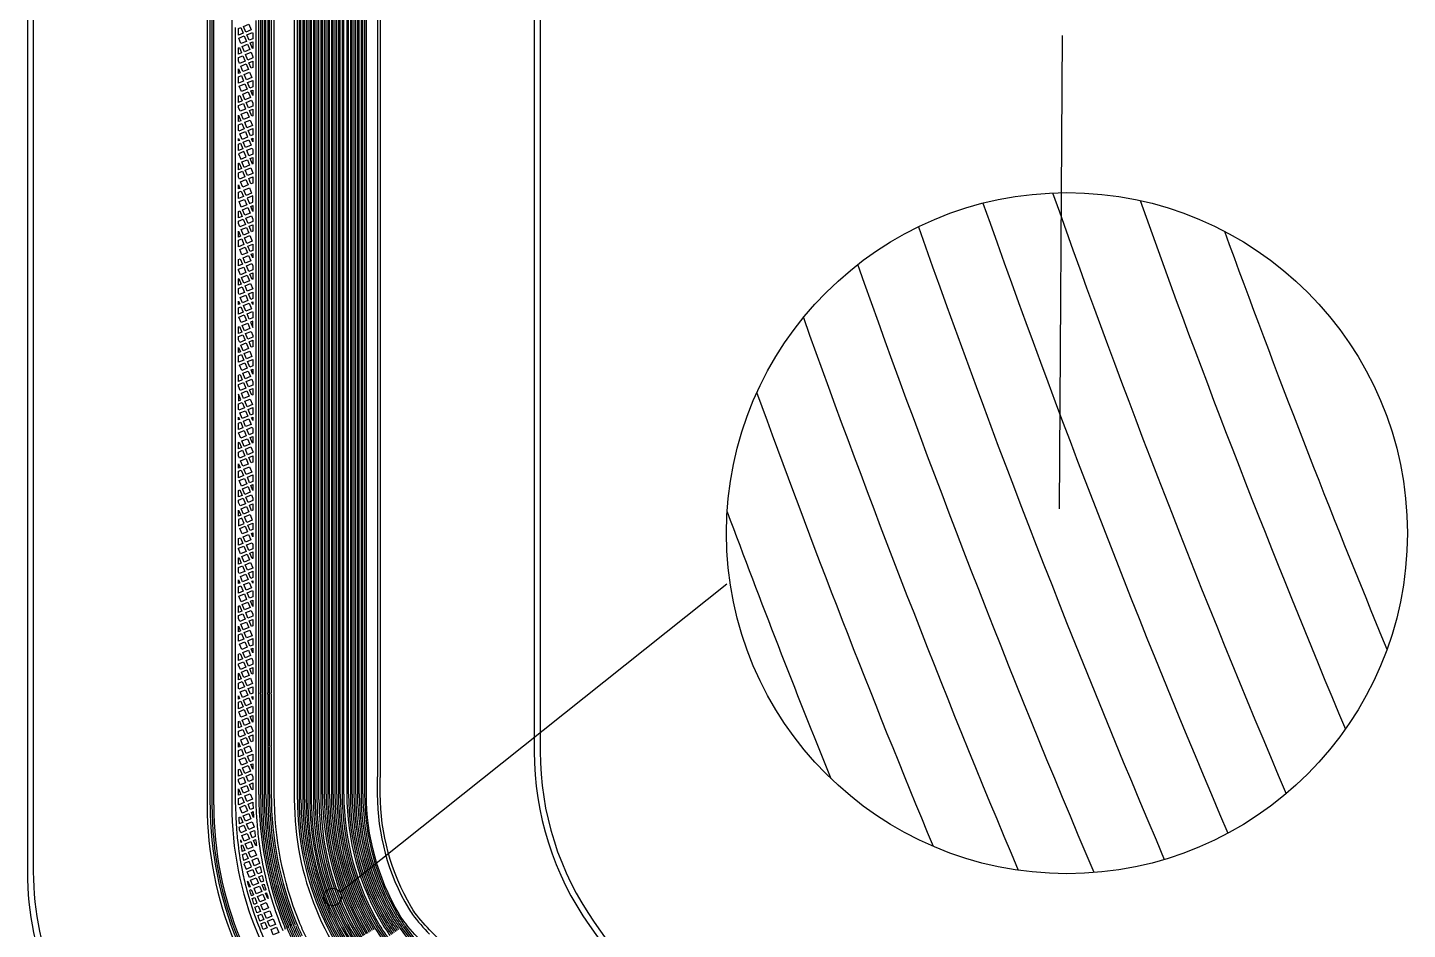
# Model space of a CAD drawing. Extents: x -344 to 154, y 670 to 1023.
# Drawn here: x -170.17 to -123.6, y 896.47 to 926.9 of the extents above; entities that cross this region are included whole.
import ezdxf

# ---------------------------------------------------------------- set-up
doc = ezdxf.new("R2010")
doc.units = 0
for name, color, linetype in [('gbr-dxf_layer0', 7, 'Continuous'), ('gbr-outline-dxf_layer1', 2, 'Continuous'), ('備註', 1, 'Continuous')]:
    doc.layers.add(name, color=color, linetype=linetype)

msp = doc.modelspace()

# ---------------------------------------------------------------- linework, layer by layer
at = {"layer": 'gbr-dxf_layer0'}
for p, q in [((-164.012, 900.671), (-164.012, 947.815)), ((-163.952, 947.814), (-163.952, 900.673)), ((-163.892, 900.671), (-163.892, 947.815)), ((-162.37, 904.449), (-162.37, 947.199)), ((-162.31, 947.201), (-162.31, 904.451)), ((-162.25, 904.452), (-162.25, 947.2)), ((-162.13, 904.453), (-162.13, 947.199)), ((-162.07, 947.2), (-162.07, 904.451)), ((-161.95, 947.2), (-161.95, 904.459)), ((-161.068, 900.859), (-161.068, 947.197)), ((-161.008, 947.199), (-161.008, 900.858)), ((-160.948, 900.859), (-160.948, 947.197)), ((-160.888, 947.199), (-160.888, 900.858)), ((-160.828, 900.86), (-160.828, 947.196)), ((-160.768, 947.198), (-160.768, 900.858)), ((-160.589, 900.858), (-160.589, 947.197)), ((-160.529, 947.195), (-160.529, 900.88)), ((-160.468, 900.859), (-160.468, 947.2)), ((-160.339, 900.861), (-160.339, 947.319)), ((-160.279, 947.32), (-160.279, 900.859)), ((-160.219, 901.039), (-160.219, 947.319)), ((-160.159, 947.321), (-160.159, 901.041)), ((-160.099, 901.041), (-160.099, 947.32)), ((-160.039, 947.321), (-160.039, 901.039)), ((-159.98, 901.041), (-159.98, 947.319)), ((-159.92, 947.321), (-159.92, 901.04)), ((-159.86, 901.04), (-159.86, 947.32)), ((-159.8, 947.321), (-159.8, 901.042)), ((-159.74, 901.04), (-159.74, 947.321)), ((-159.62, 901.042), (-159.62, 947.322)), ((-159.5, 901.041), (-159.5, 947.17)), ((-159.338, 901.042), (-159.338, 947.17)), ((-159.278, 947.171), (-159.278, 901.041)), ((-159.219, 901.041), (-159.219, 947.171)), ((-159.159, 947.169), (-159.159, 901.043)), ((-159.099, 901.041), (-159.099, 947.163)), ((-158.979, 901.043), (-158.979, 947.152)), ((-158.919, 947.151), (-158.919, 901.042)), ((-158.859, 901.042), (-158.859, 947.152)), ((-158.732, 904.435), (-158.732, 941.608)), ((-158.364, 941.611), (-158.364, 904.43)), ((-163.154, 926.578), (-163.154, 926.899)), ((-162.473, 927.141), (-162.473, 926.494)), ((-163.154, 925.927), (-163.154, 926.573)), ((-162.656, 926.383), (-162.573, 926.417)), ((-162.473, 926.49), (-162.473, 926.169)), ((-162.473, 926.166), (-162.473, 925.195)), ((-163.154, 925.766), (-163.154, 925.926)), ((-163.154, 925.603), (-163.154, 925.765)), ((-163.154, 925.279), (-163.154, 925.6)), ((-163.054, 925.352), (-163.054, 925.514)), ((-162.703, 925.713), (-162.573, 925.768)), ((-163.154, 924.983), (-163.154, 925.275)), ((-162.751, 925.044), (-162.573, 925.118)), ((-162.473, 925.191), (-162.473, 925.149)), ((-162.473, 925.145), (-162.473, 924.87)), ((-163.154, 924.628), (-163.154, 924.98)), ((-163.154, 924.304), (-163.154, 924.627)), ((-162.636, 924.767), (-162.573, 924.793)), ((-162.573, 924.614), (-162.636, 924.767)), ((-162.573, 924.793), (-162.573, 924.614)), ((-162.473, 924.867), (-162.473, 924.364)), ((-163.154, 924.2), (-163.154, 924.301)), ((-163.154, 923.98), (-163.154, 924.195)), ((-162.684, 924.098), (-162.573, 924.144)), ((-162.473, 924.361), (-162.473, 923.896)), ((-163.154, 923.329), (-163.154, 923.976)), ((-163.054, 923.728), (-163.054, 923.946)), ((-162.473, 923.892), (-162.473, 923.571)), ((-163.154, 923.006), (-163.154, 923.328)), ((-163.054, 923.079), (-163.054, 923.163)), ((-162.731, 923.429), (-162.573, 923.495)), ((-162.616, 923.152), (-162.573, 923.17)), ((-162.573, 923.046), (-162.616, 923.152)), ((-162.573, 923.17), (-162.573, 923.046)), ((-162.473, 923.568), (-162.473, 923.245)), ((-162.473, 923.244), (-162.473, 922.597)), ((-163.154, 922.681), (-163.154, 923.002)), ((-163.154, 922.631), (-163.154, 922.677)), ((-163.154, 922.03), (-163.154, 922.629)), ((-162.664, 922.483), (-162.573, 922.52)), ((-162.473, 922.593), (-162.473, 922.272)), ((-162.473, 922.269), (-162.473, 922.013)), ((-163.154, 921.848), (-163.154, 922.029)), ((-163.154, 921.707), (-163.154, 921.844)), ((-162.711, 921.813), (-162.573, 921.871)), ((-162.473, 922.009), (-162.473, 921.299)), ((-163.154, 921.383), (-163.154, 921.703)), ((-163.154, 921.064), (-163.154, 921.378)), ((-163.054, 921.455), (-163.054, 921.594)), ((-162.473, 921.294), (-162.473, 921.229)), ((-163.154, 920.731), (-163.154, 921.06)), ((-162.574, 921.221), (-162.759, 921.144)), ((-162.644, 920.867), (-162.573, 920.897)), ((-162.573, 920.694), (-162.644, 920.867)), ((-162.573, 920.897), (-162.573, 920.694)), ((-162.473, 921.226), (-162.473, 920.973)), ((-162.473, 920.97), (-162.473, 920)), ((-163.154, 920.408), (-163.154, 920.731)), ((-163.154, 920.084), (-163.154, 920.404)), ((-163.154, 919.495), (-163.154, 920.079)), ((-163.054, 919.832), (-163.054, 920.027)), ((-162.692, 920.198), (-162.573, 920.247)), ((-162.473, 919.995), (-162.473, 919.674)), ((-163.154, 919.433), (-163.154, 919.494)), ((-163.154, 919.109), (-163.154, 919.431)), ((-162.739, 919.529), (-162.573, 919.598)), ((-162.473, 919.671), (-162.473, 919.348)), ((-163.154, 918.785), (-163.154, 919.106)), ((-162.624, 919.252), (-162.573, 919.273)), ((-162.573, 919.127), (-162.624, 919.252)), ((-162.573, 919.273), (-162.573, 919.127)), ((-162.473, 919.348), (-162.473, 918.877)), ((-163.154, 918.712), (-163.154, 918.78)), ((-163.154, 918.134), (-163.154, 918.708)), ((-162.672, 918.583), (-162.573, 918.624)), ((-162.473, 918.873), (-162.473, 918.701)), ((-162.473, 918.696), (-162.473, 918.375)), ((-163.154, 917.929), (-163.154, 918.133)), ((-162.473, 918.372), (-162.473, 918.093)), ((-162.473, 918.09), (-162.473, 918.049)), ((-162.473, 918.049), (-162.473, 917.402)), ((-163.154, 917.81), (-163.154, 917.924)), ((-163.154, 917.486), (-163.154, 917.807)), ((-163.054, 917.559), (-163.054, 917.675)), ((-162.72, 917.913), (-162.573, 917.974)), ((-162.605, 917.636), (-162.573, 917.65)), ((-162.573, 917.559), (-162.605, 917.636)), ((-162.573, 917.65), (-162.573, 917.559)), ((-163.154, 916.835), (-163.154, 917.481)), ((-162.473, 917.397), (-162.473, 917.076)), ((-163.154, 916.511), (-163.154, 916.834)), ((-162.573, 917), (-162.652, 916.967)), ((-162.652, 916.967), (-162.576, 916.782)), ((-162.573, 916.784), (-162.573, 917)), ((-162.473, 917.073), (-162.473, 916.103)), ((-163.154, 916.359), (-163.154, 916.508)), ((-163.154, 916.187), (-163.154, 916.358)), ((-163.154, 915.576), (-163.154, 916.182)), ((-162.7, 916.298), (-162.573, 916.351)), ((-163.054, 915.935), (-163.054, 916.107)), ((-162.747, 915.629), (-162.573, 915.701)), ((-162.473, 916.099), (-162.473, 915.778)), ((-162.473, 915.774), (-162.473, 915.742)), ((-162.473, 915.737), (-162.473, 915.451)), ((-163.154, 915.536), (-163.154, 915.573)), ((-163.154, 915.212), (-163.154, 915.535)), ((-162.633, 915.352), (-162.573, 915.377)), ((-162.573, 915.207), (-162.633, 915.352)), ((-162.573, 915.377), (-162.573, 915.207)), ((-162.473, 915.451), (-162.473, 914.957)), ((-163.154, 914.888), (-163.154, 915.209)), ((-163.154, 914.793), (-163.154, 914.884)), ((-163.154, 914.237), (-163.154, 914.788)), ((-162.473, 914.954), (-162.473, 914.804)), ((-162.473, 914.8), (-162.473, 914.479)), ((-163.054, 914.528), (-163.054, 914.311)), ((-162.68, 914.683), (-162.573, 914.727)), ((-162.473, 914.476), (-162.473, 914.172)), ((-163.154, 913.913), (-163.154, 914.236)), ((-163.154, 913.589), (-163.154, 913.91)), ((-162.728, 914.013), (-162.573, 914.078)), ((-162.473, 914.171), (-162.473, 914.153)), ((-162.473, 914.152), (-162.473, 913.505)), ((-163.154, 913.223), (-163.154, 913.585)), ((-163.054, 913.662), (-163.054, 913.755)), ((-162.613, 913.736), (-162.573, 913.753)), ((-162.573, 913.639), (-162.613, 913.736)), ((-162.573, 913.753), (-162.573, 913.639)), ((-162.473, 913.501), (-162.473, 913.18)), ((-163.154, 912.938), (-163.154, 913.222)), ((-163.154, 912.615), (-163.154, 912.937)), ((-162.661, 913.067), (-162.573, 913.104)), ((-162.473, 913.177), (-162.473, 912.606)), ((-163.154, 912.44), (-163.154, 912.611)), ((-163.154, 912.29), (-163.154, 912.437)), ((-162.708, 912.398), (-162.573, 912.454)), ((-162.473, 912.602), (-162.473, 912.206)), ((-163.154, 911.657), (-163.154, 912.286)), ((-163.054, 912.038), (-163.054, 912.187)), ((-162.473, 912.202), (-162.473, 911.881)), ((-163.154, 911.639), (-163.154, 911.652)), ((-163.154, 911.316), (-163.154, 911.638)), ((-162.756, 911.729), (-162.573, 911.805)), ((-162.473, 911.878), (-162.473, 911.821)), ((-162.473, 911.818), (-162.473, 911.555)), ((-162.473, 911.555), (-162.473, 911.036)), ((-163.154, 910.992), (-163.154, 911.312)), ((-162.641, 911.452), (-162.573, 911.48)), ((-162.573, 911.287), (-162.641, 911.452)), ((-162.573, 911.48), (-162.573, 911.287)), ((-162.473, 911.036), (-162.473, 910.908)), ((-163.154, 910.871), (-163.154, 910.987)), ((-163.154, 910.341), (-163.154, 910.87)), ((-163.054, 910.415), (-163.054, 910.619)), ((-162.688, 910.783), (-162.573, 910.83)), ((-162.473, 910.903), (-162.473, 910.582)), ((-162.473, 910.579), (-162.473, 910.256)), ((-163.154, 910.089), (-163.154, 910.339)), ((-162.736, 910.113), (-162.573, 910.181)), ((-162.473, 910.256), (-162.473, 909.609)), ((-163.154, 910.017), (-163.154, 910.085)), ((-163.154, 909.693), (-163.154, 910.013)), ((-163.154, 909.305), (-163.154, 909.688)), ((-162.621, 909.836), (-162.573, 909.856)), ((-162.573, 909.719), (-162.621, 909.836)), ((-162.573, 909.856), (-162.573, 909.719)), ((-163.154, 909.042), (-163.154, 909.301)), ((-162.669, 909.167), (-162.573, 909.207)), ((-162.473, 909.604), (-162.473, 909.47)), ((-162.473, 909.467), (-162.473, 909.283)), ((-162.473, 909.28), (-162.473, 908.957)), ((-163.154, 908.718), (-163.154, 909.04)), ((-163.154, 908.52), (-163.154, 908.715)), ((-162.473, 908.956), (-162.473, 908.31)), ((-163.154, 908.394), (-163.154, 908.518)), ((-163.154, 907.743), (-163.154, 908.389)), ((-163.054, 908.142), (-163.054, 908.268)), ((-162.716, 908.498), (-162.573, 908.557)), ((-162.473, 908.305), (-162.473, 907.984)), ((-162.601, 908.221), (-162.573, 908.233)), ((-162.573, 908.152), (-162.601, 908.221)), ((-162.573, 908.233), (-162.573, 908.152)), ((-162.473, 907.981), (-162.473, 907.658)), ((-163.154, 907.419), (-163.154, 907.742)), ((-163.154, 907.095), (-163.154, 907.416)), ((-162.649, 907.552), (-162.573, 907.583)), ((-162.573, 907.368), (-162.649, 907.552)), ((-162.573, 907.583), (-162.573, 907.368)), ((-162.473, 907.658), (-162.473, 907.118)), ((-163.154, 906.953), (-163.154, 907.09)), ((-163.154, 906.444), (-163.154, 906.949)), ((-162.697, 906.883), (-162.573, 906.934)), ((-162.473, 907.115), (-162.473, 907.011)), ((-162.473, 907.006), (-162.473, 906.686)), ((-163.154, 906.169), (-163.154, 906.443)), ((-163.054, 906.518), (-163.054, 906.7)), ((-162.473, 906.682), (-162.473, 906.359)), ((-163.154, 906.12), (-163.154, 906.165)), ((-163.154, 905.796), (-163.154, 906.117)), ((-162.744, 906.213), (-162.573, 906.284)), ((-162.629, 905.936), (-162.573, 905.96)), ((-162.573, 905.8), (-162.629, 905.936)), ((-162.573, 905.96), (-162.573, 905.8)), ((-162.473, 906.359), (-162.473, 906.335)), ((-162.473, 906.33), (-162.473, 905.712)), ((-163.154, 905.384), (-163.154, 905.791)), ((-162.473, 905.708), (-162.473, 905.387)), ((-163.154, 905.145), (-163.154, 905.383)), ((-163.154, 904.821), (-163.154, 905.144)), ((-162.677, 905.267), (-162.573, 905.31)), ((-162.473, 905.384), (-162.473, 905.061)), ((-162.473, 905.06), (-162.473, 904.413)), ((-163.154, 904.497), (-163.154, 904.818)), ((-162.724, 904.598), (-162.573, 904.661)), ((-163.154, 903.846), (-163.154, 904.493)), ((-163.054, 904.245), (-163.054, 904.348)), ((-162.61, 904.321), (-162.573, 904.336)), ((-162.573, 904.232), (-162.61, 904.321)), ((-162.573, 904.336), (-162.573, 904.232)), ((-162.473, 904.409), (-162.473, 904.088)), ((-162.473, 904.085), (-162.473, 903.982)), ((-162.37, 904.417), (-162.37, 904.418)), ((-162.37, 901.029), (-162.37, 904.41)), ((-162.25, 901.029), (-162.25, 904.407)), ((-162.13, 901.029), (-162.13, 904.404)), ((-162.01, 902.661), (-162.01, 904.403)), ((-161.847, 901.029), (-161.847, 904.399)), ((-163.154, 903.818), (-163.154, 903.845)), ((-163.154, 903.523), (-163.154, 903.813)), ((-162.657, 903.652), (-162.573, 903.687)), ((-162.473, 903.979), (-162.473, 903.762)), ((-162.473, 903.761), (-162.473, 903.199)), ((-163.154, 903.198), (-163.154, 903.519)), ((-163.154, 903.033), (-163.154, 903.194)), ((-162.473, 903.194), (-162.473, 903.114)), ((-163.154, 902.547), (-163.154, 903.03)), ((-163.054, 902.622), (-163.054, 902.78)), ((-162.705, 902.983), (-162.573, 903.037)), ((-162.473, 903.11), (-162.473, 902.789)), ((-162.473, 902.786), (-162.473, 902.463)), ((-162.01, 901.03), (-162.01, 902.646)), ((-163.154, 902.248), (-163.154, 902.546)), ((-163.154, 902.224), (-163.154, 902.247)), ((-163.154, 901.9), (-163.154, 902.22)), ((-162.752, 902.313), (-162.573, 902.388)), ((-162.473, 902.462), (-162.473, 901.815)), ((-161.95, 902.644), (-161.95, 901.031)), ((-163.154, 901.249), (-163.154, 901.895)), ((-162.637, 902.036), (-162.573, 902.063)), ((-162.573, 901.88), (-162.637, 902.036)), ((-162.573, 902.063), (-162.573, 901.88)), ((-162.473, 901.811), (-162.473, 901.629)), ((-162.685, 901.367), (-162.573, 901.414)), ((-162.473, 901.629), (-162.473, 901.49)), ((-162.473, 901.487), (-162.473, 901.164)), ((-158.268, 901.042), (-158.268, 901.597)), ((-163.154, 900.925), (-163.154, 901.247)), ((-163.154, 900.682), (-163.154, 900.921)), ((-163.054, 900.998), (-163.054, 901.212)), ((-162.473, 901.163), (-162.473, 901.031)), ((-163.154, 900.672), (-163.154, 900.677)), ((-162.733, 900.698), (-162.57, 900.765)), ((-162.618, 900.421), (-162.559, 900.445)), ((-162.548, 900.252), (-162.618, 900.421)), ((-162.665, 899.752), (-162.512, 899.815)), ((-162.551, 899.474), (-162.477, 899.505)), ((-161.353, 896.518), (-161.383, 896.591)), ((-161.242, 896.563), (-161.272, 896.636)), ((-161.216, 896.657), (-161.187, 896.586)), ((-161.132, 896.611), (-161.161, 896.681)), ((-161.106, 896.705), (-161.076, 896.632)), ((-161.465, 896.473), (-161.494, 896.546)), ((-161.438, 896.567), (-161.409, 896.495))]:
    msp.add_line(p, q, dxfattribs=at)
for points in [[(-153.619, 960.314), (-153.109, 954.486, -0.021821), (-153.072, 953.632), (-153.072, 902.477, 0.154619), (-151.211, 896.603), (-145.459, 888.437, -0.154608), (-143.672, 882.795), (-143.672, 877.154)], [(-169.971, 898.42), (-169.971, 947.887, -0.256399), (-167.749, 951.936), (-166.153, 952.952, 0.25636), (-164.671, 955.652)], [(-164.115, 947.815), (-164.115, 900.671, 0.198906), (-160.576, 892.127), (-155.367, 886.918, -0.111618), (-153.023, 883.206, -0.08539), (-152.451, 879.879, -0.07852), (-152.474, 879.732, -0.235472), (-152.541, 879.672, 0.829203), (-152.541, 879.22, -0.23458), (-152.475, 879.16, -0.078871), (-152.451, 879.011), (-152.451, 877.19)], [(-163.282, 947.811), (-163.282, 900.671, 0.198913), (-159.987, 892.716)], [(-162.171, 947.631, 0.02077), (-162.19, 947.2), (-162.19, 904.45)], [(-161.847, 904.462), (-161.847, 904.463), (-161.847, 947.199, -0.02073), (-161.829, 947.601)], [(-159.549, 947.48, 0.0351), (-159.56, 947.322), (-159.56, 901.04)], [(-162.01, 904.457, -0.031993), (-162.01, 904.461), (-162.01, 947.199)], [(-161.171, 947.199), (-161.171, 900.858, 0.197325), (-158.354, 893.999)], [(-158.028, 894.327, -0.197231), (-160.708, 900.859), (-160.708, 947.197)], [(-160.649, 947.198), (-160.649, 900.859, 0.197301), (-157.983, 894.367)], [(-160.408, 947.248, 0.004004), (-160.409, 947.2), (-160.409, 900.86)], [(-159.68, 947.322), (-159.68, 901.04, 0.134198), (-158.439, 896.505)], [(-159.398, 947.172), (-159.398, 901.041, 0.13412), (-158.198, 896.651)], [(-159.035, 947.218, 0.034777), (-159.039, 947.163), (-159.039, 901.043)], [(-158.799, 947.151), (-158.799, 901.042, 0.134005), (-157.683, 896.961)], [(-158.268, 901.597, -0.001166), (-158.264, 901.623, 0.036712), (-158.261, 901.665), (-158.261, 904.43), (-158.261, 941.611)], [(-162.31, 904.416, -0.005012), (-162.31, 904.408), (-162.31, 901.031)], [(-162.19, 904.448, -0.004495), (-162.19, 904.419, -0.047734), (-162.19, 904.414)], [(-162.19, 904.412, -0.003129), (-162.19, 904.406), (-162.19, 901.03)], [(-162.07, 904.404), (-162.07, 901.029, 0.09671), (-161.217, 896.659)], [(-161.847, 904.402, 0.014207), (-161.847, 904.409, 0.00706), (-161.846, 904.419, 0.004673), (-161.847, 904.456)], [(-158.739, 901.042), (-158.739, 901.614, -0.038993), (-158.737, 901.642, -0.001424), (-158.732, 901.678), (-158.732, 904.43)], [(-158.364, 904.425), (-158.364, 901.668, -0.040756), (-158.366, 901.638, 0.001432), (-158.371, 901.604), (-158.371, 901.042, 0.133795), (-157.318, 897.184, 0.008928), (-157.183, 896.976, 0.035258), (-156.606, 896.311)], [(-162.19, 901.029, 0.096713), (-161.328, 896.614), (-161.298, 896.542)], [(-150.801, 883.719, 0.020851), (-150.808, 883.739, 0.116546), (-153.763, 888.522), (-158.965, 893.724, -0.07309), (-160.676, 896.025, -0.007929), (-160.819, 896.301, -0.008876), (-160.981, 896.672), (-161.011, 896.744, -0.096676), (-161.847, 901.029)], [(-157.941, 894.41, -0.195682), (-160.588, 900.802, -0.001567), (-160.589, 900.858)], [(-160.529, 900.858, 0.001587), (-160.529, 900.802, 0.195485), (-157.899, 894.453)], [(-160.279, 900.857, 0.197217), (-157.721, 894.628), (-152.69, 889.597)], [(-156.862, 896.046, -0.03577), (-157.482, 896.761, -0.021134), (-157.49, 896.773, -0.008709), (-157.629, 896.987, -0.011064), (-157.633, 896.994, -0.133915), (-158.739, 901.042)], [(-156.061, 895.911, 0.011456), (-156.07, 895.92), (-156.529, 896.379, -0.035481), (-157.1, 897.037, -0.008661), (-157.229, 897.236, -0.133793), (-158.268, 901.042)], [(-162.57, 900.765, 0.004422), (-162.563, 900.552), (-162.656, 900.513), (-162.733, 900.698)], [(-162.512, 899.815, 0.004309), (-162.489, 899.608), (-162.589, 899.567), (-162.665, 899.752)], [(-162.477, 899.505, 0.004278), (-162.449, 899.3), (-162.474, 899.29), (-162.551, 899.474)], [(-154.571, 877.336), (-154.571, 877.537, 0.207988), (-156.225, 881.34), (-166.855, 891.253, -0.208001), (-169.971, 898.42)], [(-158.439, 896.504, 0.056099), (-157.296, 895.05), (-152.013, 889.768)]]:
    msp.add_lwpolyline(points, format="xyb", dxfattribs=at)
for points in [[(-163.054, 926.651), (-163.054, 926.867), (-162.978, 926.899), (-162.901, 926.714)], [(-162.885, 926.937), (-162.701, 927.013), (-162.624, 926.829), (-162.809, 926.752)], [(-163.048, 926.545), (-162.863, 926.621), (-162.786, 926.437), (-162.971, 926.36)], [(-162.771, 926.66), (-162.586, 926.736), (-162.573, 926.704), (-162.573, 926.525), (-162.694, 926.475)], [(-163.054, 926.001), (-163.054, 926.218), (-163.025, 926.23), (-162.949, 926.045)], [(-163.054, 925.776), (-163.054, 925.893), (-162.91, 925.952), (-162.834, 925.768), (-163.019, 925.691)], [(-162.933, 926.268), (-162.748, 926.344), (-162.672, 926.16), (-162.856, 926.083)], [(-162.818, 925.991), (-162.633, 926.067), (-162.573, 925.92), (-162.573, 925.876), (-162.742, 925.806)], [(-162.98, 925.599), (-162.796, 925.675), (-162.719, 925.49), (-162.904, 925.414)], [(-163.054, 925.027), (-163.054, 925.244), (-162.958, 925.283), (-162.882, 925.098)], [(-163.028, 924.93), (-162.843, 925.006), (-162.767, 924.821), (-162.952, 924.745)], [(-162.866, 925.321), (-162.681, 925.398), (-162.604, 925.213), (-162.789, 925.137)], [(-163.054, 924.378), (-163.054, 924.594), (-163.006, 924.614), (-162.929, 924.429)], [(-162.913, 924.652), (-162.728, 924.729), (-162.652, 924.544), (-162.837, 924.468)], [(-163.054, 924.208), (-163.054, 924.269), (-162.891, 924.337), (-162.814, 924.152), (-162.999, 924.076)], [(-162.798, 924.375), (-162.614, 924.452), (-162.573, 924.353), (-162.573, 924.252), (-162.722, 924.19)], [(-163.054, 923.424), (-163.054, 923.62), (-162.938, 923.668), (-162.862, 923.483), (-163.047, 923.406)], [(-162.961, 923.983), (-162.776, 924.06), (-162.699, 923.875), (-162.884, 923.798)], [(-162.846, 923.706), (-162.661, 923.783), (-162.585, 923.598), (-162.769, 923.521)], [(-163.008, 923.314), (-162.824, 923.391), (-162.747, 923.206), (-162.932, 923.129)], [(-163.054, 922.754), (-163.054, 922.971), (-162.986, 922.999), (-162.909, 922.814)], [(-162.893, 923.037), (-162.709, 923.113), (-162.632, 922.929), (-162.817, 922.852)], [(-162.779, 922.76), (-162.594, 922.836), (-162.573, 922.785), (-162.573, 922.629), (-162.702, 922.575)], [(-163.054, 922.105), (-163.054, 922.321), (-163.033, 922.33), (-162.957, 922.145)], [(-162.941, 922.368), (-162.756, 922.444), (-162.68, 922.26), (-162.865, 922.183)], [(-163.054, 921.856), (-163.054, 921.996), (-162.919, 922.052), (-162.842, 921.868), (-163.027, 921.791)], [(-162.989, 921.699), (-162.804, 921.775), (-162.727, 921.59), (-162.912, 921.514)], [(-162.826, 922.091), (-162.641, 922.167), (-162.573, 922.001), (-162.573, 921.979), (-162.75, 921.906)], [(-163.054, 921.13), (-163.054, 921.347), (-162.966, 921.383), (-162.89, 921.198)], [(-162.874, 921.421), (-162.689, 921.498), (-162.613, 921.313), (-162.797, 921.237)], [(-163.036, 921.029), (-162.851, 921.106), (-162.775, 920.921), (-162.96, 920.845)], [(-162.921, 920.752), (-162.737, 920.829), (-162.66, 920.644), (-162.845, 920.568)], [(-163.054, 920.481), (-163.054, 920.697), (-163.014, 920.714), (-162.937, 920.529)], [(-163.054, 920.288), (-163.054, 920.373), (-162.899, 920.437), (-162.822, 920.252), (-163.007, 920.176)], [(-162.807, 920.475), (-162.622, 920.552), (-162.573, 920.433), (-162.573, 920.356), (-162.73, 920.29)], [(-162.969, 920.083), (-162.784, 920.16), (-162.708, 919.975), (-162.892, 919.898)], [(-162.854, 919.806), (-162.669, 919.883), (-162.593, 919.698), (-162.778, 919.621)], [(-163.054, 919.507), (-163.054, 919.723), (-162.946, 919.768), (-162.87, 919.583)], [(-163.016, 919.414), (-162.832, 919.491), (-162.755, 919.306), (-162.94, 919.229)], [(-163.054, 918.857), (-163.054, 919.074), (-162.994, 919.099), (-162.918, 918.914)], [(-162.902, 919.137), (-162.717, 919.213), (-162.64, 919.029), (-162.825, 918.952)], [(-163.054, 918.72), (-163.054, 918.749), (-162.879, 918.821), (-162.803, 918.637), (-162.988, 918.56)], [(-162.949, 918.468), (-162.764, 918.544), (-162.688, 918.36), (-162.873, 918.283)], [(-162.787, 918.86), (-162.602, 918.936), (-162.573, 918.865), (-162.573, 918.732), (-162.71, 918.675)], [(-163.054, 918.208), (-163.054, 918.424), (-163.042, 918.43), (-162.965, 918.245)], [(-163.054, 917.936), (-163.054, 918.1), (-162.927, 918.152), (-162.85, 917.968), (-163.035, 917.891)], [(-162.834, 918.191), (-162.65, 918.267), (-162.573, 918.082), (-162.758, 918.006)], [(-162.997, 917.799), (-162.812, 917.875), (-162.735, 917.69), (-162.92, 917.614)], [(-162.882, 917.521), (-162.697, 917.598), (-162.621, 917.413), (-162.806, 917.337)], [(-163.054, 917.234), (-163.054, 917.45), (-162.974, 917.483), (-162.898, 917.298)], [(-163.044, 917.13), (-162.86, 917.206), (-162.783, 917.021), (-162.968, 916.945)], [(-162.767, 917.244), (-162.582, 917.321), (-162.573, 917.297), (-162.573, 917.108), (-162.691, 917.06)], [(-163.054, 916.584), (-163.054, 916.801), (-163.022, 916.814), (-162.945, 916.629)], [(-162.93, 916.852), (-162.745, 916.929), (-162.668, 916.744), (-162.853, 916.668)], [(-162.815, 916.575), (-162.63, 916.652), (-162.573, 916.513), (-162.573, 916.459), (-162.738, 916.39)], [(-163.054, 916.368), (-163.054, 916.476), (-162.907, 916.537), (-162.831, 916.352), (-163.015, 916.276)], [(-162.977, 916.183), (-162.792, 916.26), (-162.716, 916.075), (-162.901, 915.998)], [(-163.054, 915.61), (-163.054, 915.827), (-162.955, 915.868), (-162.878, 915.683)], [(-162.862, 915.906), (-162.677, 915.983), (-162.601, 915.798), (-162.786, 915.721)], [(-163.025, 915.514), (-162.84, 915.591), (-162.763, 915.406), (-162.948, 915.329)], [(-162.91, 915.237), (-162.725, 915.313), (-162.649, 915.129), (-162.833, 915.052)], [(-163.054, 914.961), (-163.054, 915.177), (-163.002, 915.199), (-162.926, 915.014)], [(-163.054, 914.8), (-163.054, 914.853), (-162.887, 914.921), (-162.811, 914.737), (-162.996, 914.66)], [(-162.795, 914.96), (-162.61, 915.036), (-162.573, 914.946), (-162.573, 914.835), (-162.719, 914.775)], [(-162.957, 914.568), (-162.773, 914.644), (-162.696, 914.46), (-162.881, 914.383)], [(-162.843, 914.291), (-162.658, 914.367), (-162.581, 914.182), (-162.766, 914.106)], [(-163.054, 914.017), (-163.054, 914.203), (-162.935, 914.252), (-162.858, 914.068), (-163.043, 913.991)], [(-163.005, 913.899), (-162.82, 913.975), (-162.744, 913.79), (-162.928, 913.714)], [(-163.054, 913.337), (-163.054, 913.554), (-162.982, 913.583), (-162.906, 913.398)], [(-162.89, 913.621), (-162.705, 913.698), (-162.629, 913.513), (-162.814, 913.437)], [(-162.775, 913.344), (-162.591, 913.421), (-162.573, 913.378), (-162.573, 913.212), (-162.699, 913.16)], [(-163.054, 912.688), (-163.054, 912.904), (-163.03, 912.914), (-162.954, 912.729)], [(-163.053, 913.23), (-162.868, 913.306), (-162.791, 913.121), (-162.976, 913.045)], [(-162.938, 912.952), (-162.753, 913.029), (-162.676, 912.844), (-162.861, 912.768)], [(-163.054, 912.449), (-163.054, 912.58), (-162.915, 912.637), (-162.839, 912.452), (-163.024, 912.376)], [(-162.823, 912.675), (-162.638, 912.752), (-162.573, 912.594), (-162.573, 912.562), (-162.746, 912.49)], [(-163.054, 911.714), (-163.054, 911.93), (-162.963, 911.968), (-162.886, 911.783)], [(-162.985, 912.283), (-162.8, 912.36), (-162.724, 912.175), (-162.909, 912.098)], [(-162.87, 912.006), (-162.686, 912.083), (-162.609, 911.898), (-162.794, 911.821)], [(-163.033, 911.614), (-162.848, 911.691), (-162.772, 911.506), (-162.956, 911.429)], [(-163.054, 911.064), (-163.054, 911.281), (-163.01, 911.299), (-162.934, 911.114)], [(-162.918, 911.337), (-162.733, 911.413), (-162.657, 911.229), (-162.842, 911.152)], [(-162.803, 911.06), (-162.618, 911.136), (-162.573, 911.026), (-162.573, 910.939), (-162.727, 910.875)], [(-163.054, 910.881), (-163.054, 910.956), (-162.896, 911.021), (-162.819, 910.837), (-163.004, 910.76)], [(-162.966, 910.668), (-162.781, 910.744), (-162.704, 910.56), (-162.889, 910.483)], [(-162.851, 910.391), (-162.666, 910.467), (-162.589, 910.282), (-162.774, 910.206)], [(-163.054, 909.441), (-163.054, 909.657), (-162.991, 909.683), (-162.914, 909.498)], [(-163.013, 909.999), (-162.828, 910.075), (-162.752, 909.89), (-162.937, 909.814)], [(-162.898, 909.721), (-162.714, 909.798), (-162.637, 909.613), (-162.822, 909.537)], [(-163.054, 909.313), (-163.054, 909.332), (-162.876, 909.406), (-162.799, 909.221), (-162.984, 909.145)], [(-162.784, 909.444), (-162.599, 909.521), (-162.573, 909.458), (-162.573, 909.315), (-162.707, 909.26)], [(-163.054, 908.791), (-163.054, 909.008), (-163.038, 909.014), (-162.962, 908.829)], [(-163.054, 908.529), (-163.054, 908.683), (-162.923, 908.737), (-162.847, 908.552), (-163.032, 908.476)], [(-162.946, 909.052), (-162.761, 909.129), (-162.685, 908.944), (-162.869, 908.868)], [(-162.831, 908.775), (-162.646, 908.852), (-162.573, 908.674), (-162.573, 908.666), (-162.755, 908.59)], [(-162.993, 908.383), (-162.809, 908.46), (-162.732, 908.275), (-162.917, 908.198)], [(-163.054, 907.817), (-163.054, 908.033), (-162.971, 908.068), (-162.894, 907.883)], [(-163.041, 907.714), (-162.856, 907.791), (-162.78, 907.606), (-162.964, 907.529)], [(-162.879, 908.106), (-162.694, 908.183), (-162.617, 907.998), (-162.802, 907.921)], [(-162.764, 907.829), (-162.579, 907.905), (-162.573, 907.89), (-162.573, 907.692), (-162.687, 907.644)], [(-163.054, 907.168), (-163.054, 907.384), (-163.019, 907.399), (-162.942, 907.214)], [(-162.926, 907.437), (-162.741, 907.513), (-162.665, 907.329), (-162.85, 907.252)], [(-163.054, 906.961), (-163.054, 907.059), (-162.904, 907.121), (-162.827, 906.937), (-163.012, 906.86)], [(-162.974, 906.768), (-162.789, 906.844), (-162.712, 906.66), (-162.897, 906.583)], [(-162.811, 907.16), (-162.627, 907.236), (-162.573, 907.106), (-162.573, 907.042), (-162.735, 906.975)], [(-163.054, 906.193), (-163.054, 906.41), (-162.951, 906.452), (-162.875, 906.268)], [(-162.859, 906.491), (-162.674, 906.567), (-162.598, 906.382), (-162.782, 906.306)], [(-163.021, 906.099), (-162.837, 906.175), (-162.76, 905.99), (-162.945, 905.914)], [(-163.054, 905.544), (-163.054, 905.76), (-162.999, 905.783), (-162.922, 905.598)], [(-163.054, 905.393), (-163.054, 905.436), (-162.884, 905.506), (-162.808, 905.321), (-162.992, 905.245)], [(-162.906, 905.821), (-162.722, 905.898), (-162.645, 905.713), (-162.83, 905.637)], [(-162.792, 905.544), (-162.607, 905.621), (-162.573, 905.538), (-162.573, 905.418), (-162.715, 905.36)], [(-163.054, 904.895), (-163.054, 905.111), (-163.046, 905.114), (-162.97, 904.929)], [(-162.954, 905.152), (-162.769, 905.229), (-162.693, 905.044), (-162.877, 904.968)], [(-163.054, 904.609), (-163.054, 904.786), (-162.932, 904.837), (-162.855, 904.652), (-163.04, 904.576)], [(-163.002, 904.483), (-162.817, 904.56), (-162.74, 904.375), (-162.925, 904.298)], [(-162.839, 904.875), (-162.654, 904.952), (-162.578, 904.767), (-162.763, 904.69)], [(-163.054, 903.92), (-163.054, 904.137), (-162.979, 904.168), (-162.903, 903.983)], [(-162.887, 904.206), (-162.702, 904.283), (-162.625, 904.098), (-162.81, 904.021)], [(-163.049, 903.814), (-162.864, 903.891), (-162.788, 903.706), (-162.973, 903.629)], [(-162.934, 903.537), (-162.75, 903.613), (-162.673, 903.429), (-162.858, 903.352)], [(-162.772, 903.929), (-162.587, 904.005), (-162.573, 903.971), (-162.573, 903.795), (-162.695, 903.744)], [(-163.054, 903.271), (-163.054, 903.487), (-163.027, 903.499), (-162.95, 903.314)], [(-163.054, 903.041), (-163.054, 903.163), (-162.912, 903.221), (-162.835, 903.037), (-163.02, 902.96)], [(-162.82, 903.26), (-162.635, 903.336), (-162.573, 903.187), (-162.573, 903.145), (-162.743, 903.075)], [(-162.982, 902.868), (-162.797, 902.944), (-162.721, 902.76), (-162.905, 902.683)], [(-162.867, 902.591), (-162.682, 902.667), (-162.606, 902.482), (-162.791, 902.406)], [(-163.054, 902.297), (-163.054, 902.513), (-162.959, 902.552), (-162.883, 902.368)], [(-163.029, 902.199), (-162.845, 902.275), (-162.768, 902.09), (-162.953, 902.014)], [(-163.054, 901.647), (-163.054, 901.864), (-163.007, 901.883), (-162.93, 901.698)], [(-162.915, 901.921), (-162.73, 901.998), (-162.653, 901.813), (-162.838, 901.737)], [(-162.8, 901.644), (-162.615, 901.721), (-162.573, 901.619), (-162.573, 901.522), (-162.723, 901.46)], [(-163.054, 901.474), (-163.054, 901.539), (-162.892, 901.606), (-162.816, 901.421), (-163, 901.345)], [(-162.962, 901.252), (-162.777, 901.329), (-162.701, 901.144), (-162.886, 901.068)], [(-163.054, 900.689), (-163.054, 900.89), (-162.94, 900.937), (-162.863, 900.752), (-163.048, 900.676)], [(-162.847, 900.975), (-162.663, 901.052), (-162.586, 900.867), (-162.771, 900.79)], [(-163.01, 900.583), (-162.825, 900.66), (-162.748, 900.475), (-162.933, 900.398)], [(-162.895, 900.306), (-162.71, 900.383), (-162.634, 900.198), (-162.818, 900.121)], [(-162.78, 900.029), (-162.595, 900.105), (-162.523, 899.931), (-162.522, 899.919), (-162.704, 899.844)], [(-162.943, 899.637), (-162.758, 899.713), (-162.681, 899.529), (-162.866, 899.452)], [(-162.828, 899.36), (-162.643, 899.436), (-162.566, 899.251), (-162.751, 899.175)], [(-162.713, 899.083), (-162.528, 899.159), (-162.452, 898.974), (-162.636, 898.898)], [(-162.76, 898.413), (-162.576, 898.49), (-162.499, 898.305), (-162.684, 898.229)], [(-162.646, 898.136), (-162.461, 898.213), (-162.384, 898.028), (-162.569, 897.952)], [(-162.531, 897.859), (-162.346, 897.936), (-162.27, 897.751), (-162.454, 897.674)], [(-162.416, 897.582), (-162.231, 897.658), (-162.155, 897.474), (-162.339, 897.397)], [(-162.301, 897.305), (-162.116, 897.381), (-162.04, 897.197), (-162.225, 897.12)], [(-162.186, 897.028), (-162.002, 897.104), (-161.925, 896.919), (-162.11, 896.843)], [(-162.072, 896.75), (-161.887, 896.827), (-161.81, 896.642), (-161.995, 896.566)], [(-161.957, 896.473), (-161.772, 896.55), (-161.695, 896.365), (-161.88, 896.289)]]:
    msp.add_lwpolyline(points, close=True, dxfattribs=at)
for points in [[(-162.573, 926.417), (-162.573, 926.201), (-162.579, 926.198), (-162.656, 926.383)], [(-163.054, 925.514), (-162.996, 925.376), (-163.054, 925.352)], [(-162.573, 925.768), (-162.573, 925.551), (-162.627, 925.529), (-162.703, 925.713)], [(-162.573, 925.118), (-162.573, 924.902), (-162.674, 924.86), (-162.751, 925.044)], [(-162.573, 924.144), (-162.573, 923.928), (-162.607, 923.913), (-162.684, 924.098)], [(-163.054, 923.946), (-162.977, 923.76), (-163.054, 923.728)], [(-163.054, 923.163), (-163.024, 923.091), (-163.054, 923.079)], [(-162.573, 923.495), (-162.573, 923.278), (-162.655, 923.244), (-162.731, 923.429)], [(-163.054, 922.64), (-162.979, 922.46), (-162.795, 922.537), (-162.871, 922.721), (-163.054, 922.646)], [(-162.573, 922.52), (-162.573, 922.304), (-162.587, 922.298), (-162.664, 922.483)], [(-162.573, 921.871), (-162.573, 921.654), (-162.635, 921.629), (-162.711, 921.813)], [(-163.054, 921.594), (-163.005, 921.476), (-163.054, 921.455)], [(-162.759, 921.144), (-162.683, 920.96), (-162.573, 921.005), (-162.573, 921.217)], [(-163.054, 920.027), (-162.985, 919.86), (-163.054, 919.832)], [(-162.573, 920.247), (-162.573, 920.031), (-162.615, 920.013), (-162.692, 920.198)], [(-162.573, 919.598), (-162.573, 919.381), (-162.663, 919.344), (-162.739, 919.529)], [(-162.573, 918.624), (-162.573, 918.407), (-162.596, 918.398), (-162.672, 918.583)], [(-163.054, 917.675), (-163.013, 917.576), (-163.054, 917.559)], [(-162.573, 917.974), (-162.573, 917.758), (-162.643, 917.729), (-162.72, 917.913)], [(-162.573, 916.351), (-162.573, 916.134), (-162.623, 916.113), (-162.7, 916.298)], [(-163.054, 916.107), (-162.993, 915.96), (-163.054, 915.935)], [(-162.573, 915.701), (-162.573, 915.485), (-162.671, 915.444), (-162.747, 915.629)], [(-163.054, 914.311), (-162.973, 914.345), (-163.05, 914.529)], [(-162.573, 914.727), (-162.573, 914.511), (-162.604, 914.498), (-162.68, 914.683)], [(-162.573, 914.078), (-162.573, 913.861), (-162.651, 913.829), (-162.728, 914.013)], [(-163.054, 913.755), (-163.021, 913.676), (-163.054, 913.662)], [(-162.573, 913.104), (-162.573, 912.887), (-162.584, 912.882), (-162.661, 913.067)], [(-162.573, 912.454), (-162.573, 912.238), (-162.632, 912.213), (-162.708, 912.398)], [(-163.054, 912.187), (-163.001, 912.06), (-163.054, 912.038)], [(-162.573, 911.805), (-162.573, 911.588), (-162.679, 911.544), (-162.756, 911.729)], [(-163.054, 910.619), (-162.981, 910.445), (-163.054, 910.415)], [(-162.573, 910.83), (-162.573, 910.614), (-162.612, 910.598), (-162.688, 910.783)], [(-163.051, 910.091), (-162.867, 910.168), (-162.943, 910.352), (-163.054, 910.307), (-163.054, 910.097)], [(-162.573, 910.181), (-162.573, 909.965), (-162.659, 909.929), (-162.736, 910.113)], [(-162.573, 909.207), (-162.573, 908.99), (-162.592, 908.982), (-162.669, 909.167)], [(-163.054, 908.268), (-163.009, 908.16), (-163.054, 908.142)], [(-162.573, 908.557), (-162.573, 908.341), (-162.64, 908.313), (-162.716, 908.498)], [(-162.573, 906.934), (-162.573, 906.717), (-162.62, 906.698), (-162.697, 906.883)], [(-163.054, 906.7), (-162.99, 906.545), (-163.054, 906.518)], [(-162.573, 906.284), (-162.573, 906.068), (-162.668, 906.029), (-162.744, 906.213)], [(-162.573, 905.31), (-162.573, 905.094), (-162.6, 905.082), (-162.677, 905.267)], [(-162.573, 904.661), (-162.573, 904.444), (-162.648, 904.413), (-162.724, 904.598)], [(-163.054, 904.348), (-163.017, 904.26), (-163.054, 904.245)], [(-161.95, 904.404), (-161.95, 904.402), (-161.95, 902.663)], [(-162.573, 903.687), (-162.573, 903.47), (-162.581, 903.467), (-162.657, 903.652)], [(-163.054, 902.78), (-162.998, 902.645), (-163.054, 902.622)], [(-162.573, 903.037), (-162.573, 902.821), (-162.628, 902.798), (-162.705, 902.983)], [(-162.573, 902.388), (-162.573, 902.171), (-162.676, 902.129), (-162.752, 902.313)], [(-162.573, 901.414), (-162.573, 901.197), (-162.608, 901.182), (-162.685, 901.367)], [(-163.054, 901.212), (-162.978, 901.029), (-163.054, 900.998)], [(-163.046, 900.244), (-162.987, 900.268), (-162.911, 900.083), (-163.035, 900.031)], [(-162.991, 899.492), (-162.958, 899.414), (-162.981, 899.405)], [(-162.968, 899.301), (-162.92, 899.321), (-162.844, 899.137), (-162.941, 899.096)], [(-162.926, 898.994), (-162.805, 899.044), (-162.729, 898.86), (-162.892, 898.792)], [(-162.874, 898.687), (-162.799, 898.506), (-162.614, 898.582), (-162.69, 898.767), (-162.875, 898.691)]]:
    msp.add_lwpolyline(points, dxfattribs=at)
at = {"layer": 'gbr-dxf_layer0', "linetype": 'Continuous'}
for points in [[(-140.106, 920.183, 0.016145), (-131.804, 898.83)], [(-129.772, 920.03, 0.010974), (-124.288, 905.923)], [(-134.173, 898.387, -0.015428), (-142.151, 918.91)], [(-143.987, 917.117, 0.013927), (-136.737, 898.469)], [(-139.6, 899.272, -0.011367), (-145.556, 914.592)]]:
    msp.add_lwpolyline(points, format="xyb", dxfattribs=at)
at = {"layer": 'gbr-dxf_layer0'}
for points in [[(-163.029, 899.926), (-162.873, 899.991), (-162.796, 899.806), (-162.981, 899.729), (-163.022, 899.828, -0.002262)], [(-162.598, 898.805), (-162.413, 898.882), (-162.355, 898.74, 0.001036), (-162.346, 898.693), (-162.522, 898.621)], [(-162.483, 898.528), (-162.326, 898.594, 0.004207), (-162.283, 898.395), (-162.407, 898.343)], [(-162.748, 898.094), (-162.738, 898.098), (-162.661, 897.913), (-162.699, 897.898, -0.004598)], [(-162.368, 898.251), (-162.261, 898.296, 0.004188), (-162.213, 898.099), (-162.292, 898.066)], [(-162.254, 897.974), (-162.188, 898.001, 0.004174), (-162.136, 897.806), (-162.177, 897.789)], [(-162.673, 897.8), (-162.623, 897.821), (-162.547, 897.636), (-162.619, 897.606, -0.004582)], [(-162.591, 897.51), (-162.508, 897.544), (-162.432, 897.359), (-162.531, 897.318, -0.004569)], [(-162.139, 897.697), (-162.109, 897.709, 0.004162), (-162.052, 897.516), (-162.062, 897.512)], [(-162.5, 897.222), (-162.394, 897.267), (-162.317, 897.082), (-162.436, 897.032, -0.004559)], [(-162.402, 896.938), (-162.279, 896.989), (-162.202, 896.805), (-162.333, 896.75, -0.004552)], [(-162.297, 896.657), (-162.164, 896.712), (-162.087, 896.527), (-162.222, 896.471, -0.00455)]]:
    msp.add_lwpolyline(points, format="xyb", close=True, dxfattribs=at)
for centre, radius, start, end in [((194.321, 1037.912), 349.891, 199.46383, 203.02667), ((194.321, 1037.912), 352.222, 199.38931, 203.10121), ((194.321, 1037.912), 347.197, 199.66615, 202.82434), ((194.319, 1037.9), 363.887, 200.48356, 202.00341), ((-163.846, 904.434), 1.477, 359.4905, 0.5412), ((-163.846, 904.434), 1.537, 359.4108, 0.5892), ((-163.846, 904.421), 1.597, 359.9408, 1.0156), ((-162.714, 904.427), 0.464, 357.7071, 358.5964), ((-163.846, 904.421), 1.717, 359.8773, 0.9855), ((-162.22, 904.416), 0.0899, 356.1714, 0.2277), ((-163.846, 904.421), 1.777, 359.9211, 0.9203), ((-162.22, 904.416), 0.15, 356.6549, 0.8848), ((-163.846, 904.423), 1.837, 359.9057, 0.9116), ((-162.22, 904.415), 0.21, 359.1211, 0.8789), ((-163.846, 904.423), 1.897, 359.8694, 0.9531), ((-161.98, 904.411), 0.03, 355.9478, 3.3894), ((-162.39, 902.661), 0.38, 358.2675, 359.7433), ((-162.39, 902.661), 0.44, 357.993, 0.0159), ((-150.452, 901.029), 12.021, 180.0046, 182.421), ((-150.452, 901.029), 11.918, 180.0098, 202.0907), ((-150.452, 901.029), 11.858, 180.0011, 202.0975), ((-150.452, 901.029), 11.798, 180.0065, 202.0967), ((-150.452, 901.029), 11.678, 180, 202.0839), ((-150.452, 901.03), 11.558, 180.0084, 202.0944), ((-150.452, 901.03), 11.498, 179.9995, 202.0875), ((-151.411, 900.858), 9.657, 180.0009, 224.6499), ((-151.411, 900.858), 9.597, 180.0081, 224.6375), ((-151.411, 900.858), 9.537, 180, 224.6356), ((-151.411, 900.858), 9.477, 180.0072, 224.6482), ((-151.411, 900.858), 9.417, 179.9991, 224.6466), ((-151.411, 900.858), 9.357, 180.0065, 224.6339), ((-151.404, 900.862), 9.125, 179.8952, 180.0139), ((-151.411, 900.859), 9.057, 180.0071, 224.64), ((-151.411, 900.859), 8.997, 179.9992, 224.64), ((-151.411, 900.859), 8.928, 179.9996, 224.6388), ((-150.763, 901.04), 9.457, 180.0159, 210.5964), ((-150.763, 901.04), 9.397, 180.0051, 210.6113), ((-150.763, 901.041), 9.337, 180.0077, 210.6075), ((-150.763, 901.041), 9.277, 180.0151, 210.5988), ((-150.763, 901.041), 9.217, 180.0098, 210.5954), ((-150.763, 901.041), 9.157, 180.0173, 210.6041), ((-150.763, 901.042), 9.097, 180.0234, 210.5851), ((-150.763, 901.042), 9.037, 180.0121, 210.6005), ((-150.763, 901.042), 8.976, 180.0144, 210.5969), ((-150.763, 901.043), 8.856, 180.0172, 210.5929), ((-150.763, 901.043), 8.796, 180.025, 210.5766), ((-150.764, 901.043), 8.736, 180.0156, 210.5838), ((-150.764, 901.043), 8.575, 180.0145, 210.5739), ((-150.764, 901.043), 8.515, 180.0226, 210.5639), ((-150.764, 901.044), 8.455, 180.0323, 210.5525), ((-150.764, 901.044), 8.395, 180.0174, 210.5693), ((-150.764, 901.044), 8.335, 180.0285, 210.5482), ((-150.764, 901.044), 8.275, 180.0199, 210.565), ((-150.764, 901.045), 8.215, 180.0226, 210.5604), ((-150.764, 901.045), 8.155, 180.0344, 210.5506), ((-150.764, 901.045), 8.095, 180.0257, 210.5454), ((-152.032, 900.671), 11.979, 180.0082, 224.9925), ((-152.032, 900.671), 11.919, 179.9997, 224.9997), ((-152.032, 900.671), 11.86, 180, 224.9773), ((-152.032, 900.671), 11.121, 180.0044, 180.3665), ((-152.032, 900.671), 11.121, 180.3826, 184.4263), ((-150.452, 901.029), 12.121, 182.761, 183.6756), ((-150.452, 901.029), 12.021, 182.4266, 185.1627), ((-152.032, 900.671), 11.021, 182.2208, 183.3254), ((-150.452, 901.029), 12.021, 185.1671, 188.3837), ((-152.032, 900.671), 11.121, 184.4303, 185.3189), ((-152.032, 900.671), 11.121, 185.323, 186.9305), ((-152.032, 900.671), 11.021, 186.1422, 186.5974), ((-152.032, 900.671), 11.121, 186.9484, 191.7223), ((-152.032, 900.671), 11.021, 187.1368, 188.2121), ((-152.032, 900.671), 11.021, 188.7476, 189.8157), ((-150.452, 901.029), 12.021, 188.3879, 194.1936), ((-152.032, 900.671), 11.121, 191.7263, 193.2918), ((-152.032, 900.671), 11.121, 193.3099, 197.9914), ((-150.452, 901.029), 12.021, 194.1962, 199.9169), ((-152.032, 900.671), 11.121, 197.9949, 199.5397), ((-152.032, 900.671), 11.121, 199.5586, 204.2068), ((-150.452, 901.029), 12.021, 199.9211, 202.4824), ((-150.459, 901.045), 11.558, 202.5665, 204.6041), ((-150.459, 901.045), 11.498, 202.5764, 204.6111), ((-151.409, 900.856), 8.088, 211.7934, 215.0737), ((-151.409, 900.856), 7.986, 211.7801, 215.0963), ((-151.411, 900.859), 7.926, 211.8265, 215.1042), ((-151.411, 900.859), 7.866, 211.8156, 215.1214), ((-151.41, 900.858), 7.806, 211.8168, 215.1129), ((-151.41, 900.858), 7.746, 211.8344, 215.1017), ((-151.41, 900.857), 7.686, 211.8173, 215.1035), ((-151.41, 900.857), 7.626, 211.8356, 215.0922), ((-151.409, 900.856), 7.565, 211.8288, 215.0936), ((-151.409, 900.856), 7.505, 211.8182, 215.0833), ((-151.408, 900.855), 7.445, 211.8186, 215.0729), ((-151.408, 900.855), 7.385, 211.8301, 215.0842), ((-151.407, 900.854), 7.386, 215.0838, 224.5485), ((-150.452, 901.03), 11.858, 202.4949, 204.5521), ((-150.453, 901.031), 11.798, 202.4982, 204.5552), ((-150.453, 901.031), 11.738, 202.4917, 204.5485), ((-150.456, 901.038), 11.678, 202.5299, 204.5826), ((-150.456, 901.038), 11.618, 202.53, 204.5756), ((-151.407, 900.854), 8.208, 211.7668, 224.5628), ((-151.407, 900.854), 8.148, 211.7492, 224.5804), ((-151.407, 900.854), 7.566, 215.0838, 224.5624), ((-151.407, 900.854), 7.506, 215.0727, 224.5516), ((-151.407, 900.854), 7.446, 215.0726, 224.56)]:
    msp.add_arc(centre, radius, start, end, dxfattribs=at)
at = {"layer": 'gbr-outline-dxf_layer1'}
msp.add_lwpolyline([(-152.91, 954.503, -0.021814), (-152.872, 953.632), (-152.872, 902.477, 0.154617), (-151.047, 896.719), (-145.296, 888.552, -0.154617), (-143.472, 882.794), (-143.472, 865.724, -0.250654), (-143.916, 864.893), (-144.12, 864.757, -0.147928), (-144.674, 864.589), (-154.272, 864.589, -0.414366), (-154.772, 865.089), (-154.772, 877.537, 0.207969), (-156.361, 881.193), (-166.991, 891.106, -0.207998), (-170.172, 898.42), (-170.172, 947.887, -0.256388), (-167.856, 952.105), (-166.261, 953.121, 0.256384), (-164.872, 955.652)], format="xyb", dxfattribs=at)
at = {"layer": '備註', "linetype": 'Continuous'}
for p, q in [((-135.342, 910.658), (-135.245, 926.636)), ((-159.634, 897.726), (-146.568, 908.127))]:
    msp.add_line(p, q, dxfattribs=at)
for centre, radius in [((-135.091, 909.842), 11.492), ((-159.882, 897.565), 0.296)]:
    msp.add_circle(centre, radius, dxfattribs=at)

doc.saveas('drawing.dxf')
